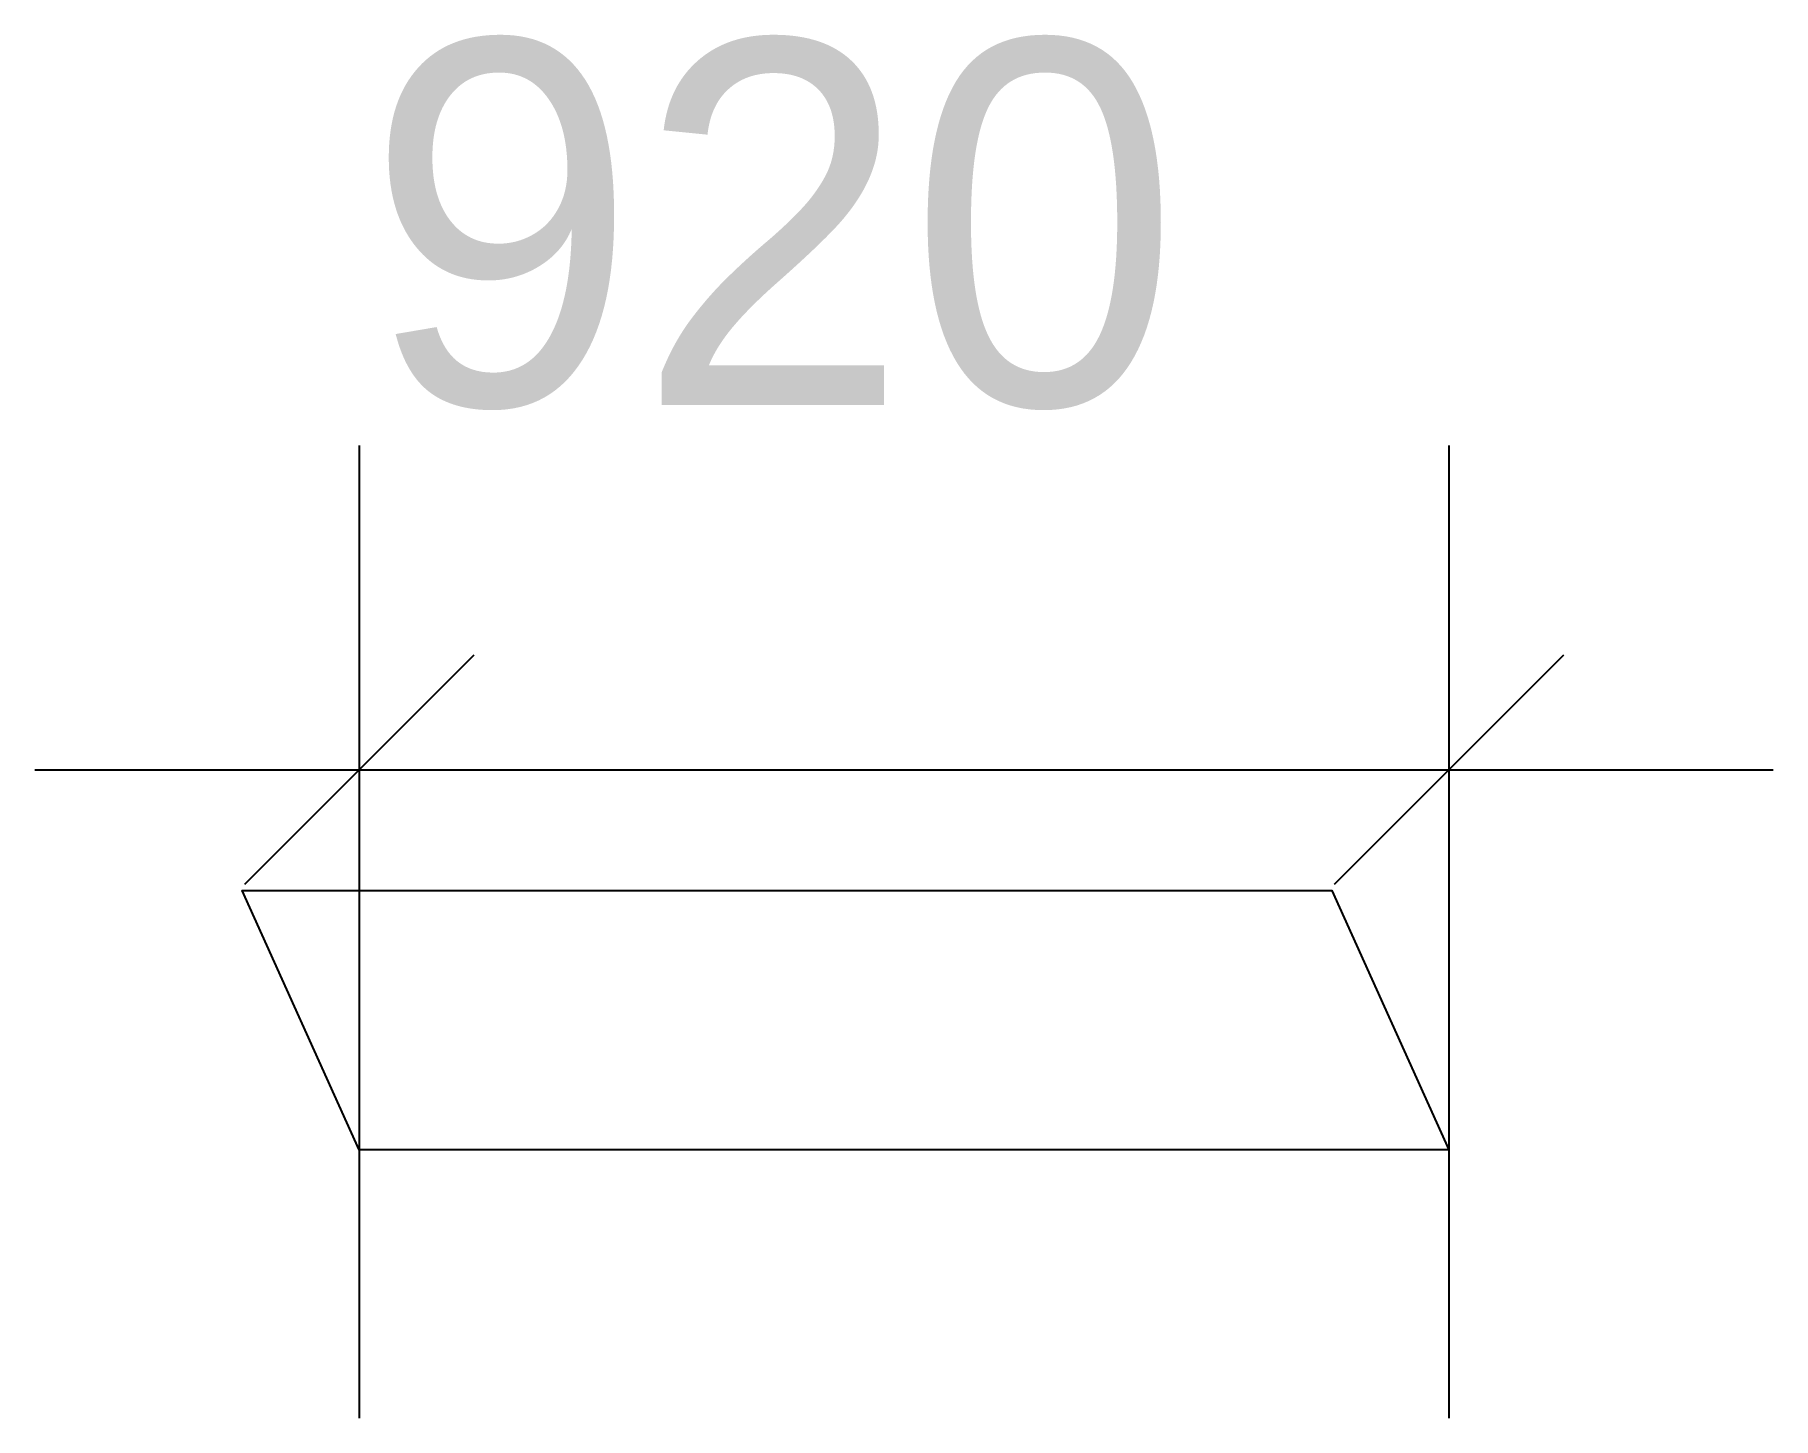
# Model space of a CAD drawing. Header units: millimetres. Extents: x -13 to 94, y -17 to 69.
import ezdxf
from ezdxf.enums import TextEntityAlignment as Align

# ---------------------------------------------------------------- set-up
doc = ezdxf.new("R2010")
doc.units = ezdxf.units.MM
for name, color, linetype in [('CONTOUR', 7, 'CONTINUOUS'), ('DIMLINES', 7, 'CONTINUOUS'), ('DIMLINESTEXT', 7, 'CONTINUOUS')]:
    doc.layers.add(name, color=color, linetype=linetype)

msp = doc.modelspace()

# ---------------------------------------------------------------- linework, layer by layer
at = {"layer": 'CONTOUR', "color": 0, "linetype": '0'}
msp.add_lwpolyline([(74.417, 0), (7.204, 0), (0, 16), (67.204, 16), (74.417, 0)], dxfattribs=at)
at = {"layer": 'DIMLINES', "color": 0}
for p, q in [((7.204, 43.442), (7.204, -16.558)), ((74.417, 43.442), (74.417, -16.558)), ((14.275, 30.513), (0.133, 16.371)), ((81.488, 30.513), (67.346, 16.371)), ((-12.796, 23.442), (94.417, 23.442))]:
    msp.add_line(p, q, dxfattribs=at)

# ---------------------------------------------------------------- texts
at = {"layer": 'DIMLINESTEXT'}
msp.add_text('920', height=22.5, rotation=360, dxfattribs=at).set_placement((7.625, 68.442), align=Align.TOP_LEFT)

doc.saveas('drawing.dxf')
